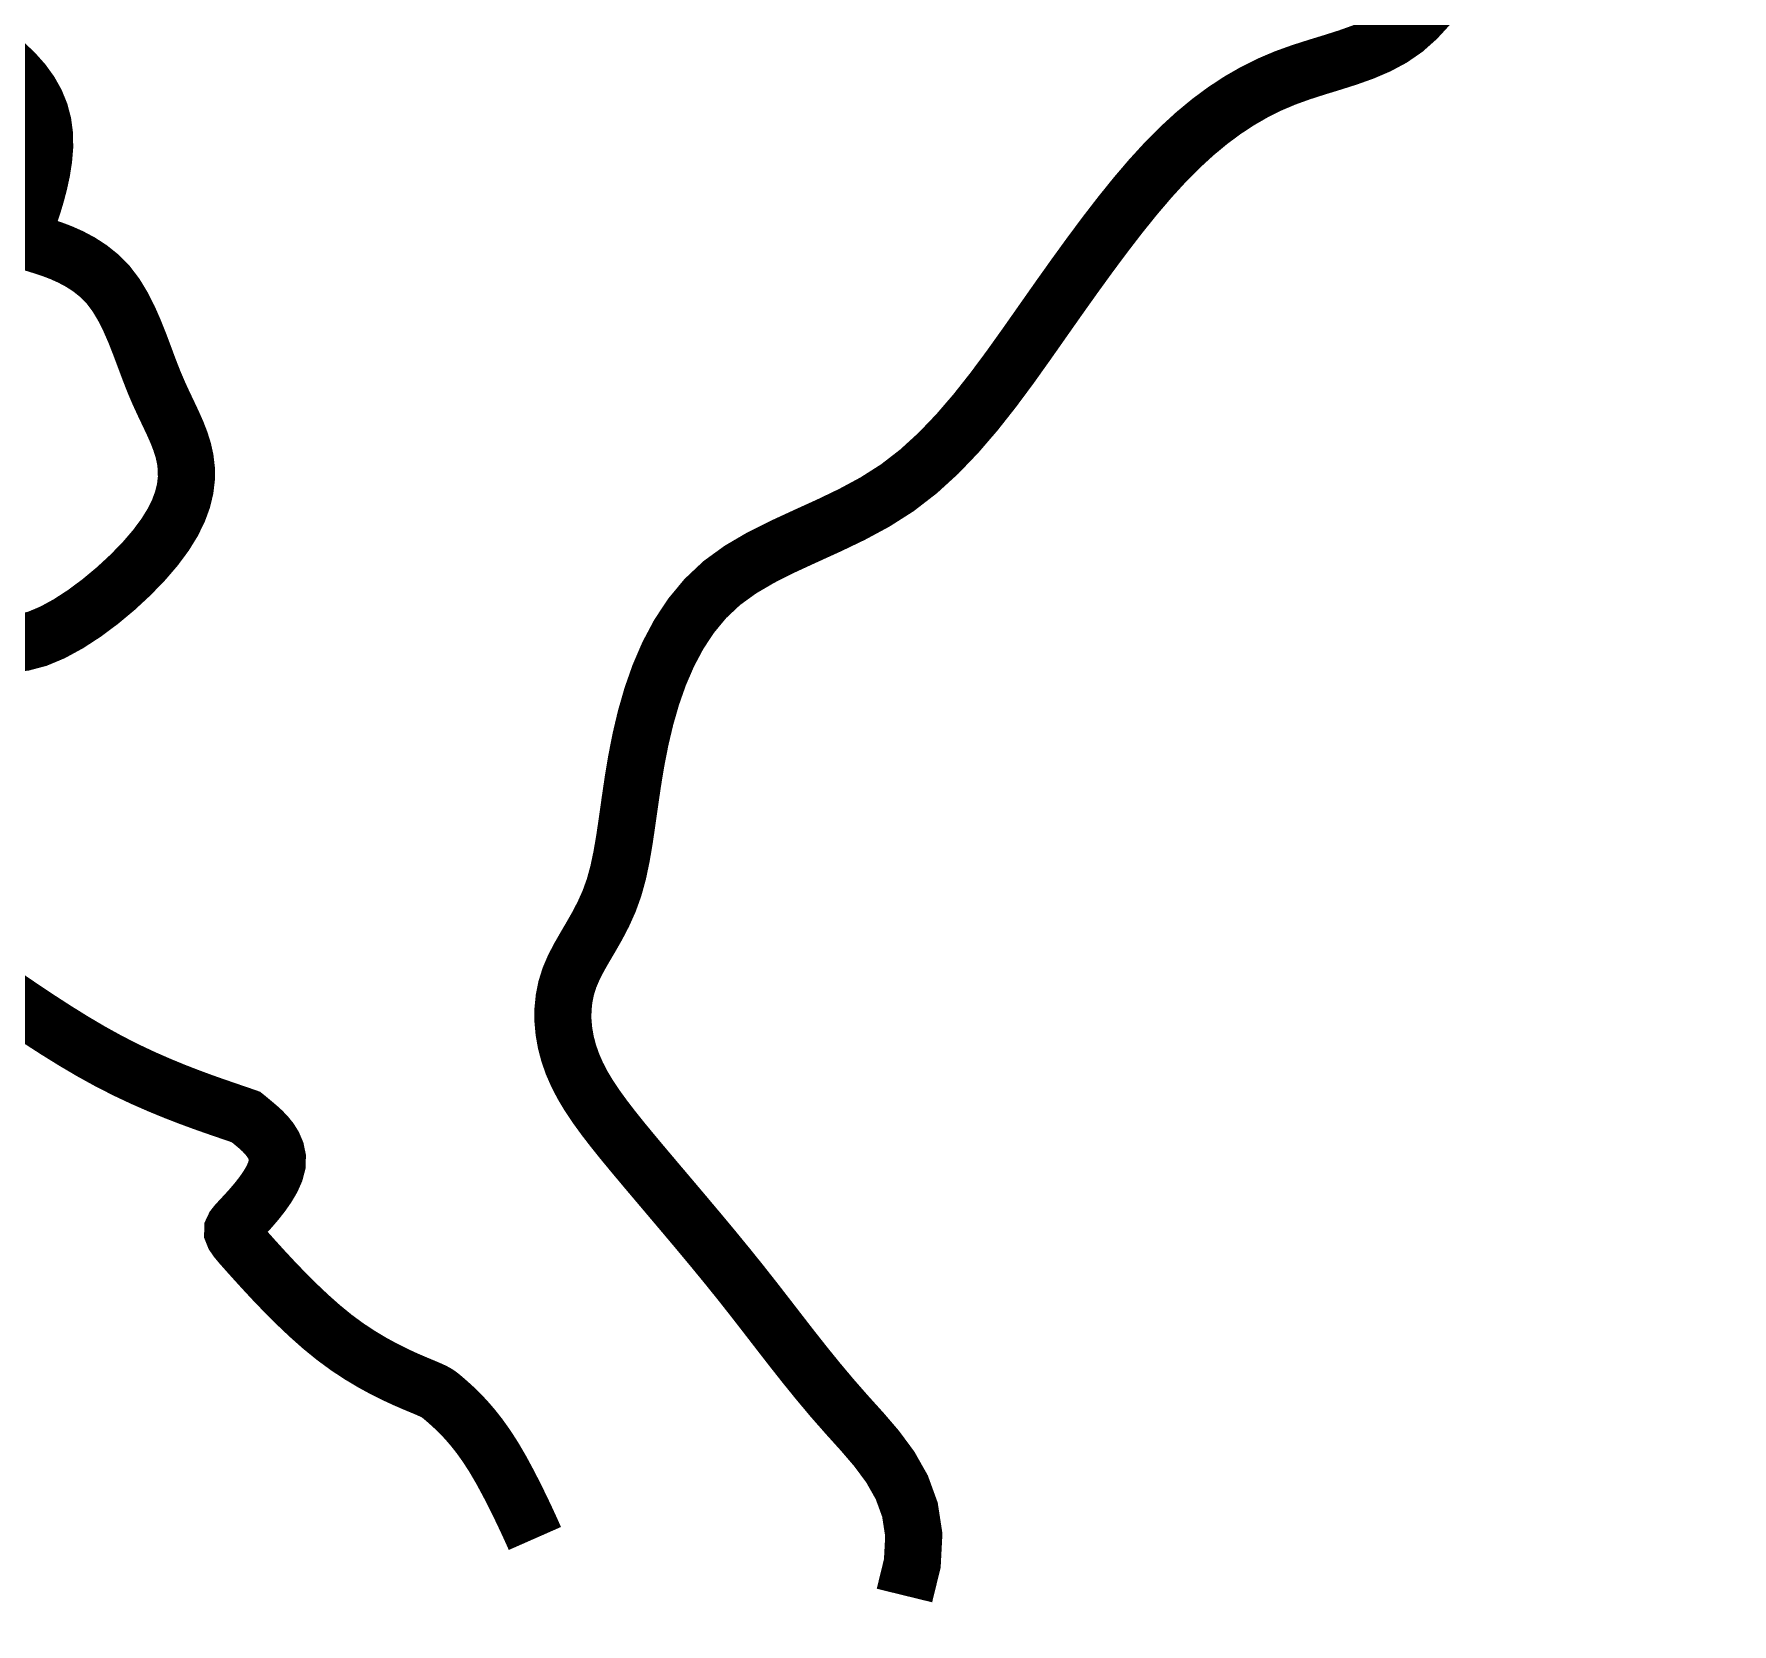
# Model space of a CAD drawing. Extents: x 13573007 to 21855834, y 2388446 to 8397471.
# Drawn here: x 18124677 to 18661930, y 2435441 to 2938512 of the extents above; entities that cross this region are included whole.
import ezdxf

# ---------------------------------------------------------------- set-up
doc = ezdxf.new("R2010")
doc.units = 0
doc.header["$MEASUREMENT"] = 0
doc.linetypes.add('ACAD_ISO10W100', pattern=[18.5, 12, -3, 0.5, -3])
doc.layers.add('BOUNDY', color=13, linetype='CONTINUOUS')
doc.layers.add('边界', color=7, linetype='CONTINUOUS')

msp = doc.modelspace()

# ---------------------------------------------------------------- linework, layer by layer
at = {"layer": 'BOUNDY', "linetype": 'Continuous', "ltscale": 5, "const_width": 18050, "flags": 128}
msp.add_lwpolyline([(18569323, 2951621), (18565855, 2947321), (18562259, 2943412), (18558433, 2940000), (18554301, 2937152), (18549891, 2934794), (18545255, 2932812), (18540446, 2931094), (18535516, 2929525), (18530519, 2927995), (18525507, 2926389), (18520532, 2924595), (18515636, 2922516), (18510816, 2920117), (18506055, 2917379), (18501340, 2914285), (18496656, 2910814), (18491986, 2906948), (18487316, 2902669), (18482631, 2897957), (18477918, 2892803), (18473171, 2887240), (18468386, 2881308), (18463560, 2875049), (18458689, 2868504), (18453769, 2861715), (18448796, 2854723), (18443767, 2847568), (18438671, 2840305), (18433474, 2833026), (18428133, 2825837), (18422609, 2818844), (18416858, 2812152), (18410840, 2805866), (18404514, 2800092), (18397837, 2794934), (18390799, 2790452), (18383509, 2786519), (18376106, 2782962), (18368730, 2779609), (18361519, 2776285), (18354612, 2772819), (18348150, 2769036), (18342272, 2764765), (18337084, 2759877), (18332566, 2754425), (18328665, 2748506), (18325329, 2742219), (18322504, 2735661), (18320139, 2728930), (18318181, 2722124), (18316576, 2715340), (18315269, 2708667), (18314187, 2702152), (18313256, 2695832), (18312400, 2689745), (18311545, 2683929), (18310614, 2678422), (18309532, 2673260), (18308225, 2668483), (18306643, 2664109), (18304842, 2660093), (18302906, 2656370), (18300918, 2652877), (18298959, 2649549), (18297113, 2646323), (18295464, 2643134), (18294092, 2639919), (18293067, 2636627), (18292391, 2633264), (18292054, 2629848), (18292045, 2626399), (18292351, 2622934), (18292963, 2619474), (18293868, 2616035), (18295056, 2612638), (18296517, 2609291), (18298253, 2605959), (18300267, 2602596), (18302564, 2599159), (18305147, 2595601), (18308019, 2591877), (18311185, 2587943), (18314649, 2583754), (18318403, 2579278), (18322403, 2574547), (18326590, 2569605), (18330909, 2564497), (18335304, 2559269), (18339717, 2553966), (18344092, 2548633), (18348374, 2543315), (18352523, 2538047), (18356574, 2532827), (18360580, 2527640), (18364594, 2522474), (18368668, 2517315), (18372854, 2512151), (18377207, 2506968), (18381777, 2501753), (18386556, 2496468), (18391277, 2490974), (18395615, 2485108), (18399242, 2478705), (18401830, 2471604), (18403051, 2463639), (18402579, 2454647), (18400086, 2444466)], dxfattribs=at)
at = {"layer": 'BOUNDY', "linetype": 'Continuous', "ltscale": 5, "const_width": 18050}
for points in [[(18115323, 2929307), (18118493, 2926320), (18121207, 2923276), (18123467, 2920156), (18125276, 2916941), (18126637, 2913614), (18127552, 2910156), (18128024, 2906549), (18128069, 2902792), (18127752, 2898956), (18127151, 2895131), (18126346, 2891405), (18125416, 2887868), (18124438, 2884609), (18123492, 2881716), (18122655, 2879279), (18122001, 2877358), (18121572, 2875895), (18121405, 2874804), (18121537, 2873999), (18122004, 2873392), (18122844, 2872898), (18124093, 2872431), (18125787, 2871903), (18127941, 2871236), (18130478, 2870384), (18133298, 2869306), (18136301, 2867963), (18139388, 2866317), (18142459, 2864328), (18145416, 2861956), (18148157, 2859162), (18150608, 2855930), (18152788, 2852331), (18154743, 2848459), (18156518, 2844410), (18158156, 2840276), (18159702, 2836153), (18161201, 2832135), (18162698, 2828316), (18164222, 2824766), (18165745, 2821460), (18167227, 2818348), (18168625, 2815380), (18169898, 2812506), (18171002, 2809676), (18171897, 2806842), (18172540, 2803952), (18172888, 2800964), (18172896, 2797858), (18172516, 2794621), (18171701, 2791239), (18170403, 2787701), (18168576, 2783992), (18166172, 2780100), (18163144, 2776012), (18159475, 2771738), (18155263, 2767389), (18150636, 2763097), (18145724, 2758996), (18140655, 2755221), (18135557, 2751903), (18130559, 2749178), (18125788, 2747178), (18121344, 2745993), (18117200, 2745536), (18113304, 2745677)], [(18115257, 2634226), (18120666, 2630549), (18126151, 2626895), (18131689, 2623315), (18137255, 2619858), (18142827, 2616574), (18148380, 2613512), (18153883, 2610714), (18159264, 2608182), (18164447, 2605913), (18169352, 2603900), (18173900, 2602139), (18178013, 2600624), (18181612, 2599350), (18184619, 2598312), (18186982, 2597501), (18188757, 2596891), (18190030, 2596454), (18190882, 2596161), (18191400, 2595983), (18191665, 2595892), (18191763, 2595858), (18191777, 2595853), (18191782, 2595849), (18191819, 2595818), (18191919, 2595735), (18192113, 2595574), (18192433, 2595308), (18192910, 2594910), (18193576, 2594356), (18194462, 2593618), (18195576, 2592676), (18196838, 2591533), (18198142, 2590196), (18199383, 2588673), (18200456, 2586971), (18201256, 2585100), (18201679, 2583066), (18201620, 2580877), (18201010, 2578551), (18199928, 2576142), (18198490, 2573711), (18196811, 2571322), (18195006, 2569038), (18193190, 2566922), (18191479, 2565036), (18189989, 2563443), (18188818, 2562177), (18188007, 2561149), (18187579, 2560241), (18187556, 2559336), (18187964, 2558316), (18188825, 2557062), (18190163, 2555458), (18192002, 2553385), (18194350, 2550764), (18197154, 2547678), (18200346, 2544245), (18203857, 2540588), (18207621, 2536825), (18211568, 2533079), (18215630, 2529468), (18219739, 2526114), (18223829, 2523114), (18227838, 2520471), (18231705, 2518162), (18235370, 2516168), (18238773, 2514467), (18241854, 2513039), (18244552, 2511862), (18246807, 2510915), (18248585, 2510173), (18249957, 2509583), (18251020, 2509091), (18251871, 2508641), (18252608, 2508175), (18253327, 2507638), (18254127, 2506974), (18255104, 2506126), (18256335, 2505044), (18257811, 2503691), (18259502, 2502038), (18261381, 2500054), (18263416, 2497709), (18265580, 2494972), (18267842, 2491812), (18270173, 2488199), (18272536, 2484148), (18274855, 2479854), (18277046, 2475560), (18279027, 2471505), (18280713, 2467932), (18282021, 2465080), (18282867, 2463193), (18283168, 2462510)]]:
    msp.add_lwpolyline(points, dxfattribs=at)
at = {"layer": '边界', "linetype": 'ACAD_ISO10W100', "ltscale": 0.5, "const_width": 4000, "flags": 128}
for points in [[(17773252, 3224649), (17775554, 3209088), (17778560, 3196191), (17782196, 3185562), (17786388, 3176804), (17791062, 3169520), (17796146, 3163311), (17801565, 3157782), (17807247, 3152535), (17813120, 3147249), (17819124, 3141916), (17825201, 3136600), (17831294, 3131370), (17837345, 3126292), (17843297, 3121432), (17849091, 3116858), (17854670, 3112636), (17859977, 3108805), (17864957, 3105288), (17869553, 3101980), (17873712, 3098778), (17877378, 3095575), (17880496, 3092268), (17883011, 3088751), (17884869, 3084919), (17886034, 3080699), (17886560, 3076139), (17886520, 3071317), (17885987, 3066311), (17885034, 3061201), (17883735, 3056064), (17882164, 3050980), (17880394, 3046026), (17878494, 3041276), (17876521, 3036771), (17874527, 3032550), (17872564, 3028647), (17870686, 3025102), (17868943, 3021949), (17867390, 3019225), (17866077, 3016968), (17865055, 3015189), (17864354, 3013800), (17864005, 3012689), (17864036, 3011743), (17864476, 3010850), (17865354, 3009896), (17866698, 3008769), (17868538, 3007357), (17870881, 3005572), (17873648, 3003431), (17876741, 3000976), (17880058, 2998248), (17883502, 2995290), (17886972, 2992143), (17890369, 2988850), (17893592, 2985452), (17896573, 2981990), (17899359, 2978501), (17902030, 2975024), (17904665, 2971593), (17907341, 2968247), (17910138, 2965020), (17913135, 2961951), (17916409, 2959076), (17920017, 2956423), (17923924, 2953988), (17928072, 2951756), (17932403, 2949716), (17936861, 2947854), (17941386, 2946158), (17945922, 2944613), (17950411, 2943206), (17954808, 2941927), (17959118, 2940769), (17963359, 2939725), (17967551, 2938792), (17971712, 2937963), (17975860, 2937234), (17980012, 2936599), (17984189, 2936054), (17988409, 2935598), (17992700, 2935261), (17997090, 2935075), (18001609, 2935076), (18006286, 2935296), (18011148, 2935771), (18016225, 2936534), (18021546, 2937619), (18027127, 2939032), (18032934, 2940671), (18038918, 2942404), (18045034, 2944101), (18051234, 2945630), (18057470, 2946860), (18063696, 2947661), (18069864, 2947901), (18075927, 2947485), (18081842, 2946462), (18087562, 2944914), (18093044, 2942927), (18098243, 2940584), (18103114, 2937968), (18107613, 2935163), (18111695, 2932254), (18115323, 2929307), (18118493, 2926320), (18121207, 2923276), (18123467, 2920156), (18125276, 2916941), (18126637, 2913614), (18127552, 2910156), (18128024, 2906549), (18128069, 2902792), (18127752, 2898956), (18127151, 2895131), (18126346, 2891405), (18125416, 2887868), (18124438, 2884609), (18123492, 2881716), (18122655, 2879279), (18122001, 2877358), (18121572, 2875895), (18121405, 2874804), (18121537, 2873999), (18122004, 2873392), (18122844, 2872898), (18124093, 2872431), (18125787, 2871903), (18127941, 2871236), (18130478, 2870384), (18133298, 2869306), (18136301, 2867963), (18139388, 2866317), (18142459, 2864328), (18145416, 2861956), (18148157, 2859162), (18150608, 2855930), (18152788, 2852331), (18154743, 2848459), (18156518, 2844410), (18158156, 2840276), (18159702, 2836153), (18161201, 2832135), (18162698, 2828316), (18164222, 2824766), (18165745, 2821460), (18167227, 2818348), (18168625, 2815380), (18169898, 2812506), (18171002, 2809676), (18171897, 2806842), (18172540, 2803952), (18172888, 2800964), (18172896, 2797858), (18172516, 2794621), (18171701, 2791239), (18170403, 2787701), (18168576, 2783992), (18166172, 2780100), (18163144, 2776012), (18159475, 2771738), (18155263, 2767389), (18150636, 2763097), (18145724, 2758996), (18140655, 2755221), (18135557, 2751903), (18130559, 2749178), (18125788, 2747178), (18121344, 2745993), (18117200, 2745536), (18113304, 2745677), (18109598, 2746284), (18106029, 2747226), (18102542, 2748372), (18099080, 2749592), (18095590, 2750754), (18092027, 2751750), (18088397, 2752560), (18084713, 2753186), (18080994, 2753632), (18077253, 2753900), (18073507, 2753992), (18069771, 2753911), (18066062, 2753660), (18062396, 2753234), (18058799, 2752602), (18055296, 2751723), (18051913, 2750558), (18048678, 2749069), (18045615, 2747216), (18042751, 2744959), (18040113, 2742260), (18037721, 2739108), (18035573, 2735610), (18033661, 2731903), (18031976, 2728122), (18030512, 2724405), (18029261, 2720886), (18028213, 2717703), (18027363, 2714991), (18026692, 2712846), (18026146, 2711198), (18025664, 2709938), (18025182, 2708956), (18024636, 2708141), (18023965, 2707384), (18023105, 2706575), (18021994, 2705603), (18020595, 2704391), (18018979, 2702992), (18017246, 2701491), (18015492, 2699973), (18013818, 2698523), (18012320, 2697226), (18011098, 2696168), (18010249, 2695433), (18009860, 2695070), (18009964, 2694984), (18010585, 2695042), (18011745, 2695111), (18013466, 2695061), (18015770, 2694757), (18018680, 2694068), (18022217, 2692862), (18026382, 2691045), (18031086, 2688676), (18036217, 2685854), (18041665, 2682678), (18047316, 2679244), (18053061, 2675652), (18058787, 2672000), (18064384, 2668386), (18069766, 2664886), (18074955, 2661490), (18080000, 2658164), (18084950, 2654877), (18089852, 2651595), (18094756, 2648285), (18099709, 2644915), (18104761, 2641452), (18109947, 2637877), (18115257, 2634226), (18120666, 2630549), (18126151, 2626895), (18131689, 2623315), (18137255, 2619858), (18142827, 2616574), (18148380, 2613512), (18153883, 2610714), (18159264, 2608182), (18164447, 2605913), (18169352, 2603900), (18173900, 2602139), (18178013, 2600624), (18181612, 2599350), (18184619, 2598312), (18186982, 2597501), (18188757, 2596891), (18190030, 2596454), (18190882, 2596161), (18191400, 2595983), (18191665, 2595892), (18191763, 2595858), (18191777, 2595853), (18191782, 2595849), (18191819, 2595818), (18191919, 2595735), (18192113, 2595574), (18192433, 2595308), (18192910, 2594910), (18193576, 2594356), (18194462, 2593618), (18195576, 2592676), (18196838, 2591533), (18198142, 2590196), (18199383, 2588673), (18200456, 2586971), (18201256, 2585100), (18201679, 2583066), (18201620, 2580877), (18201010, 2578551), (18199928, 2576142), (18198490, 2573711), (18196811, 2571322), (18195006, 2569038), (18193190, 2566922), (18191479, 2565036), (18189989, 2563443), (18188818, 2562177), (18188007, 2561149), (18187579, 2560241), (18187556, 2559336), (18187964, 2558316), (18188825, 2557062), (18190163, 2555458), (18192002, 2553385), (18194350, 2550764), (18197154, 2547678), (18200346, 2544245), (18203857, 2540588), (18207621, 2536825), (18211568, 2533079), (18215630, 2529468), (18219739, 2526114), (18223829, 2523114), (18227838, 2520471), (18231705, 2518162), (18235370, 2516168), (18238773, 2514467), (18241854, 2513039), (18244552, 2511862), (18246807, 2510915), (18248585, 2510173), (18249957, 2509583), (18251020, 2509091), (18251871, 2508641), (18252608, 2508175), (18253327, 2507638), (18254127, 2506974), (18255104, 2506126), (18256335, 2505044), (18257811, 2503691), (18259502, 2502038), (18261381, 2500054), (18263416, 2497709), (18265580, 2494972), (18267842, 2491812), (18270173, 2488199), (18272536, 2484148), (18274855, 2479854), (18277046, 2475560), (18279027, 2471505), (18280713, 2467932), (18282021, 2465080), (18282867, 2463193), (18283168, 2462510)], [(18659930, 3026721), (18645271, 3016515), (18632703, 3007917), (18621993, 3000663), (18612914, 2994488), (18605235, 2989129), (18598726, 2984321), (18593159, 2979801), (18588302, 2975304), (18583950, 2970627), (18579977, 2965816), (18576283, 2960974), (18572765, 2956207), (18569323, 2951621), (18565855, 2947321), (18562259, 2943412), (18558433, 2940000), (18554301, 2937152), (18549891, 2934794), (18545255, 2932812), (18540446, 2931094), (18535516, 2929525), (18530519, 2927995), (18525507, 2926389), (18520532, 2924595), (18515636, 2922516), (18510816, 2920117), (18506055, 2917379), (18501340, 2914285), (18496656, 2910814), (18491986, 2906948), (18487316, 2902669), (18482631, 2897957), (18477918, 2892803), (18473171, 2887240), (18468386, 2881308), (18463560, 2875049), (18458689, 2868504), (18453769, 2861715), (18448796, 2854723), (18443767, 2847568), (18438671, 2840305), (18433474, 2833026), (18428133, 2825837), (18422609, 2818844), (18416858, 2812152), (18410840, 2805866), (18404514, 2800092), (18397837, 2794934), (18390799, 2790452), (18383509, 2786519), (18376106, 2782962), (18368730, 2779609), (18361519, 2776285), (18354612, 2772819), (18348150, 2769036), (18342272, 2764765), (18337084, 2759877), (18332566, 2754425), (18328665, 2748506), (18325329, 2742219), (18322504, 2735661), (18320139, 2728930), (18318181, 2722124), (18316576, 2715340), (18315269, 2708667), (18314187, 2702152), (18313256, 2695832), (18312400, 2689745), (18311545, 2683929), (18310614, 2678422), (18309532, 2673260), (18308225, 2668483), (18306643, 2664109), (18304842, 2660093), (18302906, 2656370), (18300918, 2652877), (18298959, 2649549), (18297113, 2646323), (18295464, 2643134), (18294092, 2639919), (18293067, 2636627), (18292391, 2633264), (18292054, 2629848), (18292045, 2626399), (18292351, 2622934), (18292963, 2619474), (18293868, 2616035), (18295056, 2612638), (18296517, 2609291), (18298253, 2605959), (18300267, 2602596), (18302564, 2599159), (18305147, 2595601), (18308019, 2591877), (18311185, 2587943), (18314649, 2583754), (18318403, 2579278), (18322403, 2574547), (18326590, 2569605), (18330909, 2564497), (18335304, 2559269), (18339717, 2553966), (18344092, 2548633), (18348374, 2543315), (18352523, 2538047), (18356574, 2532827), (18360580, 2527640), (18364594, 2522474), (18368668, 2517315), (18372854, 2512151), (18377207, 2506968), (18381777, 2501753), (18386556, 2496468), (18391277, 2490974), (18395615, 2485108), (18399242, 2478705), (18401830, 2471604), (18403051, 2463639), (18402579, 2454647), (18400086, 2444466)]]:
    msp.add_lwpolyline(points, dxfattribs=at)

doc.saveas('drawing.dxf')
